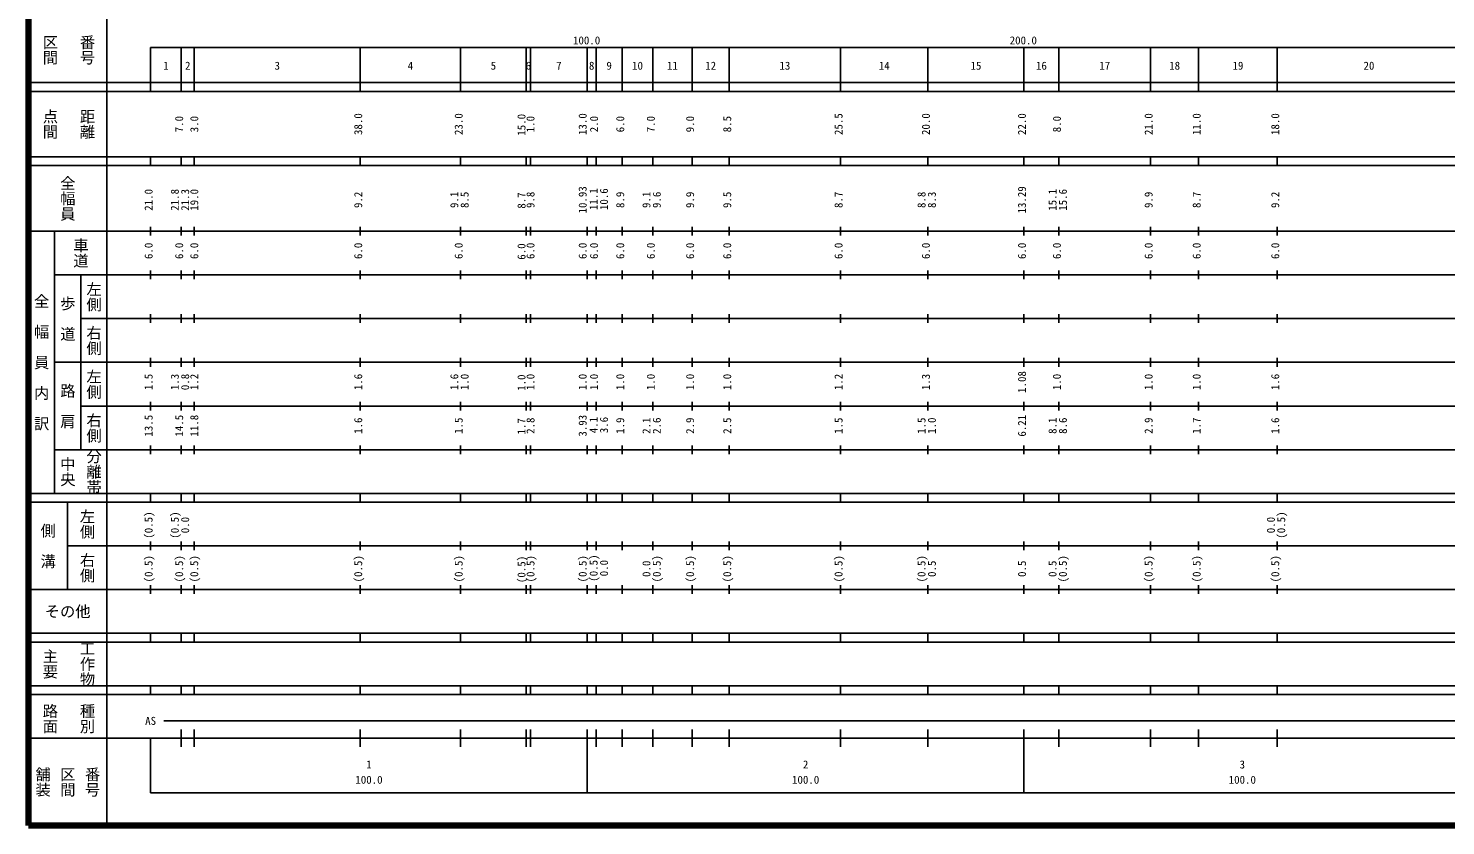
# Model space of a CAD drawing. Units: millimetres on the paper, enlarged 1000 times. Extents: x -24973 to 615027, y -198662 to 161338.
# Drawn here: x -24973 to 299592, y -198662 to -16253 of the extents above; entities that cross this region are included whole.
import ezdxf
from ezdxf.enums import TextEntityAlignment as Align

# ---------------------------------------------------------------- set-up
doc = ezdxf.new("R2010")
doc.units = ezdxf.units.MM
doc.header["$LTSCALE"] = 1000
doc.layers.add('M-TTL', color=2, linetype='Continuous', lineweight=140)
doc.layers.add('S-BGD-TXT', color=8, linetype='Continuous', lineweight=25)
doc.styles.add('@ＭＳ ゴシック', font='')
doc.styles.add('ＭＳ ゴシック', font='')
doc.styles.get('@ＭＳ ゴシック').set_extended_font_data('@MS Gothic')
doc.styles.get('ＭＳ ゴシック').set_extended_font_data('MS Gothic')

msp = doc.modelspace()

# ---------------------------------------------------------------- linework, layer by layer
at = {"layer": 'M-TTL'}
for p, q in [((-24973, 161338), (-24973, -198662)), ((-24973, -198662), (615027, -198662))]:
    msp.add_line(p, q, dxfattribs=at)
at = {"layer": 'S-BGD-TXT'}
for p, q in [((-6973, 151338), (-6973, -198662)), ((3027, -20662), (514027, -20662)), ((3027, -20662), (3027, -30662)), ((10027, -30662), (10027, -20662)), ((13027, -30662), (13027, -20662)), ((51027, -30662), (51027, -20662)), ((74027, -30662), (74027, -20662)), ((89027, -30662), (89027, -20662)), ((90027, -30662), (90027, -20662)), ((103027, -30662), (103027, -20662)), ((105027, -30662), (105027, -20662)), ((111027, -30662), (111027, -20662)), ((118027, -30662), (118027, -20662)), ((127027, -30662), (127027, -20662)), ((135527, -30662), (135527, -20662)), ((161027, -30662), (161027, -20662)), ((181027, -30662), (181027, -20662)), ((203027, -30662), (203027, -20662)), ((211027, -30662), (211027, -20662)), ((232027, -30662), (232027, -20662)), ((243027, -30662), (243027, -20662)), ((261027, -30662), (261027, -20662)), ((-24973, -28662), (514027, -28662)), ((-24973, -30662), (514027, -30662)), ((-24973, -45662), (514027, -45662)), ((-24973, -47662), (514027, -47662)), ((3027, -47662), (3027, -45662)), ((10027, -47662), (10027, -45662)), ((13027, -47662), (13027, -45662)), ((51027, -47662), (51027, -45662)), ((74027, -47662), (74027, -45662)), ((89027, -47662), (89027, -45662)), ((90027, -47662), (90027, -45662)), ((103027, -47662), (103027, -45662)), ((105027, -47662), (105027, -45662)), ((111027, -47662), (111027, -45662)), ((118027, -47662), (118027, -45662)), ((127027, -47662), (127027, -45662)), ((135527, -47662), (135527, -45662)), ((161027, -47662), (161027, -45662)), ((181027, -47662), (181027, -45662)), ((203027, -47662), (203027, -45662)), ((211027, -47662), (211027, -45662)), ((232027, -47662), (232027, -45662)), ((243027, -47662), (243027, -45662)), ((261027, -47662), (261027, -45662)), ((3027, -63662), (3027, -61662)), ((10027, -63662), (10027, -61662)), ((13027, -63662), (13027, -61662)), ((51027, -63662), (51027, -61662)), ((74027, -63662), (74027, -61662)), ((89027, -63662), (89027, -61662)), ((90027, -63662), (90027, -61662)), ((103027, -63662), (103027, -61662)), ((105027, -63662), (105027, -61662)), ((111027, -63662), (111027, -61662)), ((118027, -63662), (118027, -61662)), ((127027, -63662), (127027, -61662)), ((135527, -63662), (135527, -61662)), ((161027, -63662), (161027, -61662)), ((181027, -63662), (181027, -61662)), ((203027, -63662), (203027, -61662)), ((211027, -63662), (211027, -61662)), ((232027, -63662), (232027, -61662)), ((243027, -63662), (243027, -61662)), ((261027, -63662), (261027, -61662)), ((-24973, -62662), (514027, -62662)), ((-18973, -122662), (-18973, -62662)), ((-18973, -72662), (514027, -72662)), ((-12973, -72662), (-12973, -112662)), ((3027, -73662), (3027, -71662)), ((10027, -73662), (10027, -71662)), ((13027, -73662), (13027, -71662)), ((51027, -73662), (51027, -71662)), ((74027, -73662), (74027, -71662)), ((89027, -73662), (89027, -71662)), ((90027, -73662), (90027, -71662)), ((103027, -73662), (103027, -71662)), ((105027, -73662), (105027, -71662)), ((111027, -73662), (111027, -71662)), ((118027, -73662), (118027, -71662)), ((127027, -73662), (127027, -71662)), ((135527, -73662), (135527, -71662)), ((161027, -73662), (161027, -71662)), ((181027, -73662), (181027, -71662)), ((203027, -73662), (203027, -71662)), ((211027, -73662), (211027, -71662)), ((232027, -73662), (232027, -71662)), ((243027, -73662), (243027, -71662)), ((261027, -73662), (261027, -71662)), ((-12973, -82662), (514027, -82662)), ((3027, -83662), (3027, -81662)), ((10027, -83662), (10027, -81662)), ((13027, -83662), (13027, -81662)), ((51027, -83662), (51027, -81662)), ((74027, -83662), (74027, -81662)), ((89027, -83662), (89027, -81662)), ((90027, -83662), (90027, -81662)), ((103027, -83662), (103027, -81662)), ((105027, -83662), (105027, -81662)), ((111027, -83662), (111027, -81662)), ((118027, -83662), (118027, -81662)), ((127027, -83662), (127027, -81662)), ((135527, -83662), (135527, -81662)), ((161027, -83662), (161027, -81662)), ((181027, -83662), (181027, -81662)), ((203027, -83662), (203027, -81662)), ((211027, -83662), (211027, -81662)), ((232027, -83662), (232027, -81662)), ((243027, -83662), (243027, -81662)), ((261027, -83662), (261027, -81662)), ((-18973, -92662), (514027, -92662)), ((3027, -93662), (3027, -91662)), ((10027, -93662), (10027, -91662)), ((13027, -93662), (13027, -91662)), ((51027, -93662), (51027, -91662)), ((74027, -93662), (74027, -91662)), ((89027, -93662), (89027, -91662)), ((90027, -93662), (90027, -91662)), ((103027, -93662), (103027, -91662)), ((105027, -93662), (105027, -91662)), ((111027, -93662), (111027, -91662)), ((118027, -93662), (118027, -91662)), ((127027, -93662), (127027, -91662)), ((135527, -93662), (135527, -91662)), ((161027, -93662), (161027, -91662)), ((181027, -93662), (181027, -91662)), ((203027, -93662), (203027, -91662)), ((211027, -93662), (211027, -91662)), ((232027, -93662), (232027, -91662)), ((243027, -93662), (243027, -91662)), ((261027, -93662), (261027, -91662)), ((-12973, -102662), (514027, -102662)), ((3027, -103662), (3027, -101662)), ((10027, -103662), (10027, -101662)), ((13027, -103662), (13027, -101662)), ((51027, -103662), (51027, -101662)), ((74027, -103662), (74027, -101662)), ((89027, -103662), (89027, -101662)), ((90027, -103662), (90027, -101662)), ((103027, -103662), (103027, -101662)), ((105027, -103662), (105027, -101662)), ((111027, -103662), (111027, -101662)), ((118027, -103662), (118027, -101662)), ((127027, -103662), (127027, -101662)), ((135527, -103662), (135527, -101662)), ((161027, -103662), (161027, -101662)), ((181027, -103662), (181027, -101662)), ((203027, -103662), (203027, -101662)), ((211027, -103662), (211027, -101662)), ((232027, -103662), (232027, -101662)), ((243027, -103662), (243027, -101662)), ((261027, -103662), (261027, -101662)), ((-18973, -112662), (514027, -112662)), ((3027, -113662), (3027, -111662)), ((10027, -113662), (10027, -111662)), ((13027, -113662), (13027, -111662)), ((51027, -113662), (51027, -111662)), ((74027, -113662), (74027, -111662)), ((89027, -113662), (89027, -111662)), ((90027, -113662), (90027, -111662)), ((103027, -113662), (103027, -111662)), ((105027, -113662), (105027, -111662)), ((111027, -113662), (111027, -111662)), ((118027, -113662), (118027, -111662)), ((127027, -113662), (127027, -111662)), ((135527, -113662), (135527, -111662)), ((161027, -113662), (161027, -111662)), ((181027, -113662), (181027, -111662)), ((203027, -113662), (203027, -111662)), ((211027, -113662), (211027, -111662)), ((232027, -113662), (232027, -111662)), ((243027, -113662), (243027, -111662)), ((261027, -113662), (261027, -111662)), ((-24973, -122662), (514027, -122662)), ((3027, -124662), (3027, -122662)), ((10027, -124662), (10027, -122662)), ((13027, -124662), (13027, -122662)), ((51027, -124662), (51027, -122662)), ((74027, -124662), (74027, -122662)), ((89027, -124662), (89027, -122662)), ((90027, -124662), (90027, -122662)), ((103027, -124662), (103027, -122662)), ((105027, -124662), (105027, -122662)), ((111027, -124662), (111027, -122662)), ((118027, -124662), (118027, -122662)), ((127027, -124662), (127027, -122662)), ((135527, -124662), (135527, -122662)), ((161027, -124662), (161027, -122662)), ((181027, -124662), (181027, -122662)), ((203027, -124662), (203027, -122662)), ((211027, -124662), (211027, -122662)), ((232027, -124662), (232027, -122662)), ((243027, -124662), (243027, -122662)), ((261027, -124662), (261027, -122662)), ((-24973, -124662), (514027, -124662)), ((-15973, -124662), (-15973, -144662)), ((-15973, -134662), (514027, -134662)), ((3027, -135662), (3027, -133662)), ((10027, -135662), (10027, -133662)), ((13027, -135662), (13027, -133662)), ((51027, -135662), (51027, -133662)), ((74027, -135662), (74027, -133662)), ((89027, -135662), (89027, -133662)), ((90027, -135662), (90027, -133662)), ((103027, -135662), (103027, -133662)), ((105027, -135662), (105027, -133662)), ((111027, -135662), (111027, -133662)), ((118027, -135662), (118027, -133662)), ((127027, -135662), (127027, -133662)), ((135527, -135662), (135527, -133662)), ((161027, -135662), (161027, -133662)), ((181027, -135662), (181027, -133662)), ((203027, -135662), (203027, -133662)), ((211027, -135662), (211027, -133662)), ((232027, -135662), (232027, -133662)), ((243027, -135662), (243027, -133662)), ((261027, -135662), (261027, -133662)), ((-24973, -144662), (514027, -144662)), ((3027, -145662), (3027, -143662)), ((10027, -145662), (10027, -143662)), ((13027, -145662), (13027, -143662)), ((51027, -145662), (51027, -143662)), ((74027, -145662), (74027, -143662)), ((89027, -145662), (89027, -143662)), ((90027, -145662), (90027, -143662)), ((103027, -145662), (103027, -143662)), ((105027, -145662), (105027, -143662)), ((111027, -145662), (111027, -143662)), ((118027, -145662), (118027, -143662)), ((127027, -145662), (127027, -143662)), ((135527, -145662), (135527, -143662)), ((161027, -145662), (161027, -143662)), ((181027, -145662), (181027, -143662)), ((203027, -145662), (203027, -143662)), ((211027, -145662), (211027, -143662)), ((232027, -145662), (232027, -143662)), ((243027, -145662), (243027, -143662)), ((261027, -145662), (261027, -143662)), ((-24973, -154662), (514027, -154662)), ((3027, -156662), (3027, -154662)), ((10027, -156662), (10027, -154662)), ((13027, -156662), (13027, -154662)), ((51027, -156662), (51027, -154662)), ((74027, -156662), (74027, -154662)), ((89027, -156662), (89027, -154662)), ((90027, -156662), (90027, -154662)), ((103027, -156662), (103027, -154662)), ((105027, -156662), (105027, -154662)), ((111027, -156662), (111027, -154662)), ((118027, -156662), (118027, -154662)), ((127027, -156662), (127027, -154662)), ((135527, -156662), (135527, -154662)), ((161027, -156662), (161027, -154662)), ((181027, -156662), (181027, -154662)), ((203027, -156662), (203027, -154662)), ((211027, -156662), (211027, -154662)), ((232027, -156662), (232027, -154662)), ((243027, -156662), (243027, -154662)), ((261027, -156662), (261027, -154662)), ((-24973, -156662), (514027, -156662)), ((-24973, -166662), (514027, -166662)), ((-24973, -168662), (514027, -168662)), ((3027, -168662), (3027, -166662)), ((10027, -168662), (10027, -166662)), ((13027, -168662), (13027, -166662)), ((51027, -168662), (51027, -166662)), ((74027, -168662), (74027, -166662)), ((89027, -168662), (89027, -166662)), ((90027, -168662), (90027, -166662)), ((103027, -168662), (103027, -166662)), ((105027, -168662), (105027, -166662)), ((111027, -168662), (111027, -166662)), ((118027, -168662), (118027, -166662)), ((127027, -168662), (127027, -166662)), ((135527, -168662), (135527, -166662)), ((161027, -168662), (161027, -166662)), ((181027, -168662), (181027, -166662)), ((203027, -168662), (203027, -166662)), ((211027, -168662), (211027, -166662)), ((232027, -168662), (232027, -166662)), ((243027, -168662), (243027, -166662)), ((261027, -168662), (261027, -166662)), ((6027, -174662), (482027, -174662)), ((10027, -180662), (10027, -176662)), ((13027, -180662), (13027, -176662)), ((51027, -180662), (51027, -176662)), ((74027, -180662), (74027, -176662)), ((89027, -180662), (89027, -176662)), ((90027, -180662), (90027, -176662)), ((103027, -191162), (103027, -176662)), ((105027, -180662), (105027, -176662)), ((111027, -180662), (111027, -176662)), ((118027, -180662), (118027, -176662)), ((127027, -180662), (127027, -176662)), ((135527, -180662), (135527, -176662)), ((161027, -180662), (161027, -176662)), ((181027, -180662), (181027, -176662)), ((203027, -191162), (203027, -176662)), ((211027, -180662), (211027, -176662)), ((232027, -180662), (232027, -176662)), ((243027, -180662), (243027, -176662)), ((261027, -180662), (261027, -176662)), ((-24973, -178662), (514027, -178662)), ((3027, -178662), (3027, -191162)), ((3027, -191162), (514027, -191162))]:
    msp.add_line(p, q, dxfattribs=at)

# ---------------------------------------------------------------- texts
at = {"layer": 'S-BGD-TXT', "style": '@ＭＳ ゴシック'}
for s, p in [('区間', (-19973, -21162)), ('番号', (-11473, -21162)), ('点間', (-19973, -38162)), ('距離', (-11473, -38162)), ('全幅員', (-15973, -55162)), ('車道', (-12973, -67662)), ('左側', (-9973, -77662)), ('全\u3000幅\u3000員\u3000内\u3000訳', (-21973, -92662)), ('歩\u3000道', (-15973, -82662)), ('右側', (-9973, -87662)), ('左側', (-9973, -97662)), ('路\u3000肩', (-15973, -102662)), ('右側', (-9973, -107662)), ('分離帯', (-9973, -117662)), ('中央', (-15973, -117662)), ('左側', (-11473, -129662)), ('側\u3000溝', (-20473, -134662)), ('右側', (-11473, -139662)), ('主要', (-19973, -161662)), ('工作物', (-11473, -161662)), ('路面', (-19973, -174162)), ('種別', (-11473, -174162)), ('舗装', (-21640, -188662)), ('区間', (-15973, -188662)), ('番号', (-10307, -188662))]:
    msp.add_text(s, height=2566, rotation=270, dxfattribs=at).set_placement(p, align=Align.MIDDLE_CENTER)
at = {"layer": 'S-BGD-TXT', "style": 'ＭＳ ゴシック'}
for s, p in [('100.0', (102871, -20468)), ('200.0', (202871, -20468)), ('1', (6527, -26257)), ('2', (11527, -26257)), ('3', (32027, -26257)), ('4', (62527, -26257)), ('5', (81527, -26257)), ('6', (89527, -26257)), ('7', (96527, -26257)), ('8', (104027, -26257)), ('9', (108027, -26257)), ('10', (114527, -26257)), ('11', (122527, -26257)), ('12', (131277, -26257)), ('13', (148277, -26257)), ('14', (171027, -26257)), ('15', (192027, -26257)), ('16', (207027, -26257)), ('17', (221527, -26257)), ('18', (237527, -26257)), ('19', (252027, -26257)), ('20', (282027, -26257)), ('AS', (3027, -176162)), ('1', (53027, -186139)), ('2', (153027, -186139)), ('3', (253027, -186139)), ('100.0', (53027, -189629)), ('100.0', (153027, -189629)), ('100.0', (253027, -189629))]:
    msp.add_text(s, height=1833, dxfattribs=at).set_placement(p, align=Align.BOTTOM_CENTER)
for s, p in [('7.0', (11027, -38162)), ('3.0', (14482, -38162)), ('38.0', (52027, -38162)), ('23.0', (75027, -38162)), ('15.0', (89420, -38314)), ('1.0', (91482, -38162)), ('13.0', (103420, -38162)), ('2.0', (106027, -38162)), ('6.0', (112027, -38162)), ('7.0', (119027, -38162)), ('9.0', (128027, -38162)), ('8.5', (136527, -38162)), ('25.5', (162027, -38162)), ('20.0', (182027, -38162)), ('22.0', (204027, -38162)), ('8.0', (212027, -38162)), ('21.0', (233027, -38162)), ('11.0', (244027, -38162)), ('18.0', (262027, -38162)), ('21.0', (4027, -55488)), ('21.8', (10027, -55488)), ('21.3', (12397, -55488)), ('19.0', (14482, -55488)), ('9.2', (52027, -55488)), ('9.1', (74027, -55488)), ('8.5', (76397, -55488)), ('8.7', (89420, -55640)), ('9.8', (91482, -55488)), ('10.93', (103420, -55488)), ('11.1', (105937, -55337)), ('10.6', (108307, -55337)), ('8.9', (112027, -55488)), ('9.1', (118027, -55488)), ('9.6', (120397, -55488)), ('9.9', (128027, -55488)), ('9.5', (136527, -55488)), ('8.7', (162027, -55488)), ('8.8', (181027, -55488)), ('8.3', (183397, -55488)), ('13.29', (204027, -55488)), ('15.1', (211027, -55488)), ('15.6', (213397, -55488)), ('9.9', (233027, -55488)), ('8.7', (244027, -55488)), ('9.2', (262027, -55488)), ('6.0', (4027, -67162)), ('6.0', (11027, -67162)), ('6.0', (14482, -67162)), ('6.0', (52027, -67162)), ('6.0', (75027, -67162)), ('6.0', (89420, -67314)), ('6.0', (91482, -67162)), ('6.0', (103420, -67162)), ('6.0', (106027, -67162)), ('6.0', (112027, -67162)), ('6.0', (119027, -67162)), ('6.0', (128027, -67162)), ('6.0', (136527, -67162)), ('6.0', (162027, -67162)), ('6.0', (182027, -67162)), ('6.0', (204027, -67162)), ('6.0', (212027, -67162)), ('6.0', (233027, -67162)), ('6.0', (244027, -67162)), ('6.0', (262027, -67162)), ('1.5', (4027, -97162)), ('1.3', (10027, -97162)), ('0.8', (12397, -97162)), ('1.2', (14482, -97162)), ('1.6', (52027, -97162)), ('1.6', (74027, -97162)), ('1.0', (76397, -97162)), ('1.0', (89420, -97314)), ('1.0', (91482, -97162)), ('1.0', (103420, -97162)), ('1.0', (106027, -97162)), ('1.0', (112027, -97162)), ('1.0', (119027, -97162)), ('1.0', (128027, -97162)), ('1.0', (136527, -97162)), ('1.2', (162027, -97162)), ('1.3', (182027, -97162)), ('1.08', (204027, -97162)), ('1.0', (212027, -97162)), ('1.0', (233027, -97162)), ('1.0', (244027, -97162)), ('1.6', (262027, -97162)), ('13.5', (4027, -107162)), ('14.5', (11027, -107162)), ('11.8', (14482, -107162)), ('1.6', (52027, -107162)), ('1.5', (75027, -107162)), ('1.7', (89420, -107314)), ('2.8', (91482, -107162)), ('3.93', (103420, -107162)), ('4.1', (105937, -107011)), ('3.6', (108307, -107011)), ('1.9', (112027, -107162)), ('2.1', (118027, -107162)), ('2.6', (120397, -107162)), ('2.9', (128027, -107162)), ('2.5', (136527, -107162)), ('1.5', (162027, -107162)), ('1.5', (181027, -107162)), ('1.0', (183397, -107162)), ('6.21', (204027, -107162)), ('8.1', (211027, -107162)), ('8.6', (213397, -107162)), ('2.9', (233027, -107162)), ('1.7', (244027, -107162)), ('1.6', (262027, -107162)), ('(0.5)', (4027, -129898)), ('(0.5)', (10027, -129898)), ('0.0', (12397, -129898)), ('0.0', (261027, -129898)), ('(0.5)', (263397, -129898)), ('(0.5)', (4027, -139898)), ('(0.5)', (11027, -139898)), ('(0.5)', (14482, -139898)), ('(0.5)', (52027, -139898)), ('(0.5)', (75027, -139898)), ('(0.5)', (89420, -140050)), ('(0.5)', (91482, -139898)), ('(0.5)', (103420, -139898)), ('(0.5)', (105937, -139747)), ('0.0', (108307, -139747)), ('0.0', (118027, -139898)), ('(0.5)', (120397, -139898)), ('(0.5)', (128027, -139898)), ('(0.5)', (136527, -139898)), ('(0.5)', (162027, -139898)), ('(0.5)', (181027, -139898)), ('0.5', (183397, -139898)), ('0.5', (204027, -139898)), ('0.5', (211027, -139898)), ('(0.5)', (213397, -139898)), ('(0.5)', (233027, -139898)), ('(0.5)', (244027, -139898)), ('(0.5)', (262027, -139898))]:
    msp.add_text(s, height=1833, rotation=90, dxfattribs=at).set_placement(p, align=Align.BOTTOM_CENTER)
msp.add_text('その他', height=2566, dxfattribs=at).set_placement((-15973, -149662), align=Align.MIDDLE_CENTER)

doc.saveas('drawing.dxf')
